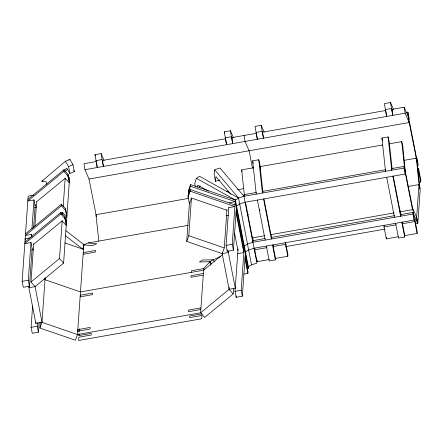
<?xml version="1.0" encoding="UTF-8"?>
<svg xmlns="http://www.w3.org/2000/svg" width="443" height="443" viewBox="0 0 443 443"><rect width="100%" height="100%" fill="white"/><g stroke="black" fill="none" stroke-linecap="round" stroke-linejoin="round"><path stroke-width="0.66" d="M32.129 248.407L29.465 286.195L23.307 287.285L22.15 281.333L28.164 196.138L33.707 195.158M29.465 286.195L28.308 280.247L30.977 242.459M31.364 236.961L31.558 234.214M31.946 228.715L33.984 199.859M228.438 251.153L228.339 252.527L235.277 288.221L229.12 289.307L200.601 312.802L77.464 334.531L42.002 322.332L35.844 323.418L28.906 287.723L29.05 285.663M33.585 227.796L35.235 204.433M188.109 225.321L88.229 242.947L83.793 244.874L77.464 334.531L75.388 340.23L39.925 328.025L42.002 322.332L35.063 286.638L30.982 282.025L33.701 243.55M34.914 226.373L36.658 201.637M39.084 322.576L38.403 332.195L32.25 333.28L31.093 327.333L32.594 306.035M35.844 323.418L35.944 322.044M38.403 332.195L37.251 326.247L37.489 322.809M39.925 328.025L40.313 322.532M42.002 322.332L45.153 277.672M33.646 244.342L62.164 220.852L66.245 225.459L64.911 218.587L60.829 213.98L60.946 212.341L24.924 242.011M61.162 213.963L62.745 212.657L66.827 217.269L65.486 210.397L61.411 205.79L61.527 204.151L25.506 233.821M36.653 201.742L65.171 178.252L69.252 182.859L67.917 175.993L63.836 171.38L63.953 169.741L27.931 199.411M28.906 287.723L35.063 286.638L63.587 263.142L59.506 258.535L62.175 220.747M62.613 214.562L62.756 212.502M63.194 206.316L65.182 178.147M64.911 218.587L65.027 216.954L60.946 212.341M65.486 210.397L65.603 208.758L61.527 204.151M67.917 175.993L68.034 174.354L63.953 169.741M63.587 263.142L69.601 177.948L67.785 175.899M202.102 313.832L189.787 316.009L189.67 317.648L201.986 315.471L201.753 318.75L78.621 340.479L78.848 337.206L91.164 335.03L91.28 333.391L78.965 335.567L79.109 333.518M79.253 331.469L79.447 328.739M226.921 210.231L191.459 198.032L189.382 203.725L188.048 196.858L188.164 195.219L190.241 189.526L235.023 204.932M188.879 194.438L188.508 190.302L190.584 184.609L235.371 200.02L238.55 198.054L243.938 196.293L404.016 168.041L404.132 166.407L391.186 168.689M188.048 196.858L190.125 191.16L190.241 189.526M188.391 191.941L190.473 186.248L190.584 184.609M228.339 252.527L222.181 253.612L186.724 241.413L189.499 202.091M186.724 241.413L188.801 235.715L191.465 197.927M191.293 272.373L191.409 270.734L203.719 268.563L209.954 261.747L213.133 259.786L220.62 256.536M204.605 269.56L203.719 268.563L200.601 312.802L204.677 317.409L233.201 293.914L229.12 289.307L222.181 253.612L222.281 252.239M222.181 253.612L224.258 247.914L226.977 209.439M389.469 143.787L401.729 141.622L402.787 145.957L405.539 173.955L245.095 202.246L239.707 204.007L236.529 205.967L233.406 250.206L227.248 251.292L226.091 245.339L228.76 207.551M227.248 251.292L227.342 249.918M229.12 289.307L229.269 287.247M233.406 250.206L232.248 244.254L235.371 200.02L196.376 178.28L194.743 183.491L195.352 186.614M233.201 293.914L233.588 288.421M404.387 235.687L417.101 233.444L417.217 231.805L414.908 219.911L254.038 248.241L248.645 250.002L245.466 251.967L242.343 296.201L236.185 297.292L235.034 291.339L238.052 248.9M236.185 297.292L236.285 295.913M246.912 268.713L248.241 268.475L248.357 266.836L251.535 264.875L256.929 263.114L243.938 196.293L244.054 194.654L256.314 192.495M242.343 296.201L241.186 290.254L244.309 246.015L247.487 244.054L252.881 242.293L412.954 214.041L413.07 212.402L400.81 214.567L400.644 216.217L392.858 176.164M243.899 274.095L247.897 273.392L248.014 271.753L245.123 256.879M252.881 242.293L252.997 240.654L265.257 238.489M269.338 259.526L257.029 261.697L254.714 249.797L254.83 248.158M257.029 261.697L257.145 260.058M266.348 246.07L269.239 260.944L275.396 259.858L275.496 258.435L273.187 246.541L273.298 244.901L273.558 246.225M287.812 256.264L285.497 244.364L285.613 242.725L287.928 254.625L287.812 256.264L275.496 258.435M385.62 170.212L385.543 171.303L381.921 138.011L388.079 136.926L389.746 144.379M398.368 236.75L386.318 238.877L384.009 226.982L384.125 225.343M386.318 238.877L386.434 237.238M391.817 168.578L391.701 170.217L388.079 136.926M400.239 210.73L400.162 211.82L393.229 176.126M407.964 112.134L407.848 113.773L409 119.721L409.116 118.082L407.964 112.134L405.915 112.494M407.959 186.52L418.978 184.576L420.036 188.906L417.168 162.548L409.171 122.523L409.288 120.884L416.226 156.578L418.978 184.576L420.136 190.523L417.821 223.294L415.229 223.748M395.643 223.25L398.534 238.124L404.692 237.038L404.791 235.621L402.477 223.721L402.593 222.081L402.848 223.405M399.536 211.931L412.477 209.65L412.594 208.011L404.597 167.98L401.729 141.622M416.902 158.134L416.785 159.768L417.943 165.721L418.059 164.082L416.902 158.134L415.54 158.373M417.101 233.444L414.792 221.544L414.908 219.911M417.201 168.711L418.535 168.473L418.419 170.112L420.734 182.012L419.394 182.25M418.978 184.576L416.664 217.341L417.605 223.316L413.535 213.98L412.594 208.011L416.664 217.341L417.821 223.294M420.734 182.012L420.85 180.373L418.535 168.473M243.938 196.293L220.01 168.008L214.622 169.769L214.135 174.487L215.47 181.353L219.662 179.985M215.47 181.353L215.957 176.641L230.936 194.35M197.102 187.101L197.716 185.146L208.404 191.105M199.461 187.743L200.075 185.789M46.576 184.282L46.061 181.636L41.792 181.248L65.442 161.269L69.878 159.342L73.017 164.685L74.352 171.557L69.916 173.484L66.777 168.135L64.174 170.334M68.826 160.228L69.878 159.342M64.971 171.485L67.569 169.287M63.836 171.38L27.815 201.05L33.973 199.965L35.13 205.912M61.411 205.79L25.389 235.46L31.547 234.369L32.057 237.016M60.829 213.98L24.808 243.65L30.966 242.565L32.123 248.512M30.982 282.025L59.506 258.535M222.619 254.537L203.608 270.202L80.471 291.931L45.009 279.732L44.749 278.387M196.376 178.28L199.555 176.314L238.55 198.054L251.535 264.875M69.916 173.484L68.582 166.612L73.017 164.685M41.792 181.248L43.06 180.694M96.524 162.874L97.261 167.515L94.979 154.673L101.137 153.588L104.116 160.416M225.609 138.725L226.55 144.7L224.274 131.859L230.432 130.768L233.406 137.596M264.189 132.164L261.215 125.336L255.057 126.427L257.339 139.263L256.392 133.293M393.484 109.343L390.51 102.521L384.352 103.607L386.628 116.448L385.792 111.138M95.926 160.648L102.084 159.563L101.137 153.588M225.216 137.828L231.373 136.743L230.432 130.768M256.004 132.396L262.156 131.311L261.215 125.336M385.294 109.576L391.451 108.491L390.51 102.521M96.264 161.557L84.004 163.716L84.945 169.691L89.015 179.022L96.408 216.577M102.394 160.471L225.686 138.714M231.135 137.751L256.342 133.304M262.472 132.219L385.764 110.462M391.894 109.377L404.154 107.217L408.224 116.548L409.171 122.523L89.015 179.022M84.945 169.691L405.101 113.186L409.171 122.523M256.253 194.123L252.632 160.831L258.784 159.746L260.329 166.574M244.37 194.881L241.651 169.874L253.911 167.709M260.041 166.629L382.652 144.988M34.576 207.44L36.42 207.114M188.596 198.37L95.954 214.717L98.822 241.081M226.738 191.636L228.787 191.276M237.559 189.726L243.772 188.629M404.531 160.261L416.11 158.217M262.444 191.409L385.737 169.652M30.08 237.863L25.157 238.733L25.412 240.056M229.097 202.744L235.255 201.654L248.241 268.475M228.749 207.656L234.906 206.571L190.125 191.16M31.569 250.04L33.413 249.714M226.074 215.713L228.538 215.276M247.233 214.888L248.529 214.656M83.245 252.61L95.561 250.439L95.444 252.078L83.129 254.249M264.665 235.737L252.399 237.902L245.461 202.207M270.114 234.773L394.087 212.895M22.15 281.333L28.308 280.247M226.091 245.339L232.248 244.254M271.387 237.409L394.68 215.652M242.963 247.87L244.193 247.654M254.714 249.797L267.029 247.626M273.187 246.541L285.497 244.364M384.009 226.982L396.053 224.856M402.078 223.793L414.792 221.544M237.692 253.656L243.849 252.571L236.064 212.518M285.741 246.601L385.061 229.075M80.238 295.21L92.554 293.039L92.437 294.673L80.122 296.849M203.376 273.481L191.06 275.651L190.944 277.29L203.259 275.114M31.093 327.333L37.251 326.247M235.034 291.339L241.186 290.254M200.945 307.885L188.629 310.056L188.519 311.695L200.829 309.524M77.697 331.253L90.007 329.083L90.123 327.443L77.807 329.614L78.195 331.602M211.532 263.956L209.954 261.747L199.405 261.99L202.584 260.03L213.133 259.786L214.318 261.442M88.229 242.947L96.768 243.728L92.332 245.655L83.793 244.874L82.808 249.165L65.337 235.637M237.359 197.705L238.55 198.054L214.622 169.769M190.473 186.248L235.255 201.654M188.801 235.715L224.258 247.914M64.778 242.902L83.478 249.331M65.946 230.748L84.513 245.123M65.232 219.008L66.594 220.542M73.654 170.367L74.352 171.557M65.442 161.269L68.582 166.612M392.387 110.634L391.845 109.388L392.786 115.357L391.451 108.491M232.309 138.886L231.767 137.64L232.708 143.61L231.373 136.743M224.274 131.859L224.817 133.099M103.014 161.701L102.471 160.46L103.418 166.43L102.084 159.563M94.979 154.673L95.522 155.914M381.921 138.011L382.525 140.486M260.728 169.088L260.124 166.612L262.915 192.301M252.632 160.831L253.235 163.306M241.651 169.874L242.105 171.729M404.132 166.407L405.29 172.355L405.173 173.994L404.016 168.041M405.539 173.955L412.477 209.65M413.07 212.402L414.227 218.355L414.111 219.994L412.954 214.041M401.801 222.164L404.692 237.038M386.7 177.25L394.486 217.303M262.156 131.311L263.496 138.177L262.549 132.208M262.782 192.716L262.522 191.398L262.411 193.037L258.784 159.746M263.934 198.946L270.872 234.64M271.72 238.716L271.465 237.398L271.349 239.032L263.563 198.985M272.506 244.985L275.396 259.858M252.499 168.285L249.093 150.77L245.023 141.439L244.082 135.469M259.609 209.461L259.869 210.807M257.411 200.07L265.191 240.123M244.054 194.654L244.309 195.978M235.371 200.02L248.357 266.836M236.18 210.879L243.966 250.932M245.007 258.518L247.897 273.392M234.535 233.024L237.941 250.539M209.954 261.747L210.597 265.052M188.164 195.219L188.524 197.091M68.034 174.354L69.368 181.22M65.603 208.758L66.937 215.63M65.027 216.954L66.361 223.82M78.71 334.243L78.965 335.567M404.154 107.217L405.101 113.186M400.483 211.477L401.098 215.353M271.194 234.297L271.803 238.173M252.621 236.927L253.252 240.903M389.414 143.798L392.138 168.805"/></g></svg>
